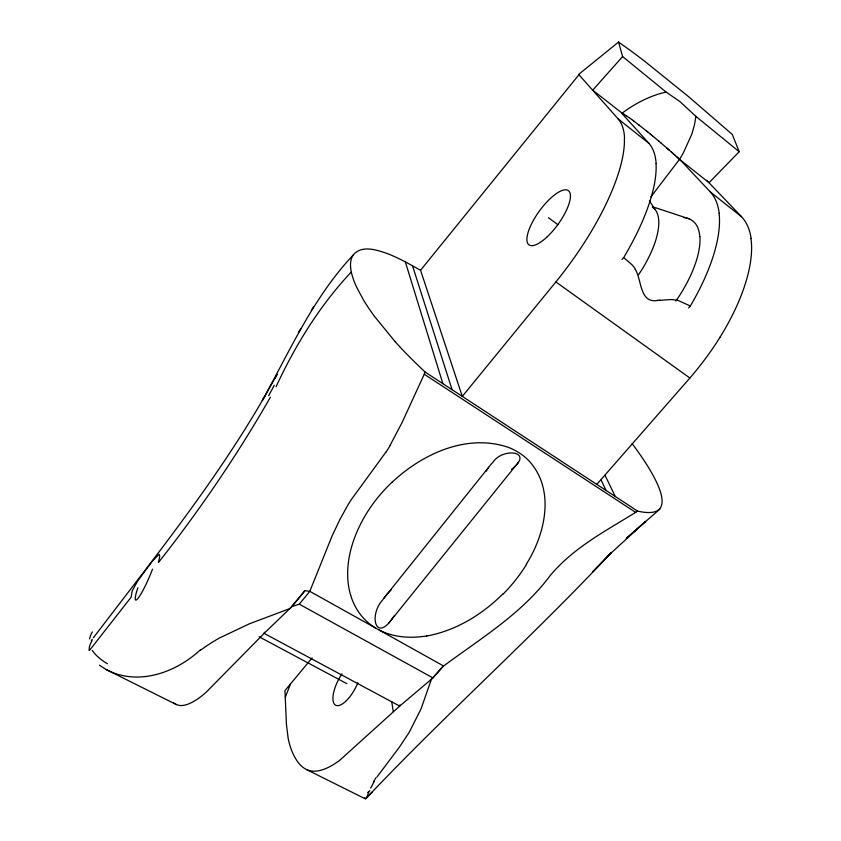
<?xml version="1.0" encoding="UTF-8"?>
<svg xmlns="http://www.w3.org/2000/svg" width="841" height="841" viewBox="0 0 841 841"><rect width="100%" height="100%" fill="white"/><g stroke="black" fill="none" stroke-linecap="round" stroke-linejoin="round"><path stroke-width="1.26" d="M656.138 163.617L655.991 161.735A151.191 54.886 -54.3 0 0 648.905 143.369L618.177 118.949L578.65 74.407L618.534 42.05L622.603 56.547L666.146 92.09L680.19 101.793L695.875 116.352L694.55 124.636L691.775 134.276L683.323 152.904A153.262 143.485 -23.3 0 1 679.549 159.359L671.36 151.979M399.948 704.958L399.706 706.093L339.869 760.169A97.367 38.244 -62 0 1 334.455 763.954A101.772 39.926 -62 0 1 313.661 771.186A98.25 38.539 -62 0 1 310.823 770.924C303.937 769.746 298.828 764.248 295.485 758.445M264.442 632.243L264.106 633.378L206.129 692.259A101.477 30.612 -60.9 0 1 201.02 696.485A106.05 31.947 -60.8 0 1 182.266 705.515A102.381 30.844 -60.9 0 1 179.858 705.515L176.473 704.632L106.008 669.457L99.469 665.21M290.523 683.922L285.309 697.2M368.831 792.275C367.654 793.61 366.834 800.79 364.51 797.888M394.934 341.446A149.687 35.721 39.3 0 0 425.231 372.121L401.966 422.771L390.15 445.257M370.702 788.091L374.256 781.352M274.692 378.618L277.183 374.245L262.36 400.484C290.029 350.55 313.346 297.325 353.02 255.265M276.079 386.681C295.454 345.02 319.706 305.567 351.307 272.011A237.929 54.854 39.9 0 1 353.535 254.613M270.371 397.278C237.267 455.076 199.664 510.266 158.423 562.555L159.779 556.29L159.17 554.261L152.568 560.821L137.745 580.9L132.174 590.918L131.196 597.11L89.451 650.482M485.982 471.412L488.621 467.333A68.867 55.17 29.4 0 1 493.047 462.182C502.487 447.359 535.139 450.86 511.591 469.341M298.418 332.584L300.731 328.652M526.287 564.248C545.357 534.014 555.754 489.178 528.474 460.353A65.251 56.189 -17.8 0 0 508.532 447.433C467.007 433.094 422.235 453.898 392.011 482.335M311.296 310.539L313.493 306.828M91.301 640.842L92.258 639.297M624.085 256.894L624.222 256.673A139.722 50.786 -54.1 0 0 656.033 163.711M264.904 396.027C215.622 481.956 153.209 559.128 93.404 637.751M393.903 616.075C376.369 644.206 367.927 616.022 382.739 599.833A65.062 63.979 -79.4 0 1 387.365 593.841L391.496 589.499M720.201 336.999L716.29 343.117A145.43 63.254 -53.3 0 1 689.883 377.987M385.777 452.29L351.643 499.134A197.351 171.722 -19.3 0 0 347.974 504.873L339.848 519.591L332.058 536.022L309.814 591.339L299.301 604.164L291.911 606.603L264.106 633.378L399.706 706.093L432.957 677.92L443.48 665.925L309.814 591.339L304.968 590.655L289.882 608.59L249.388 623.801L219.112 638.172A272.547 232.705 51.9 0 0 200.41 650.293M376.926 777.042L399.244 747.386L409.104 732.532L421.078 708.837L431.391 679.276L443.48 665.925M425.22 372.121L637.678 511.139C690.545 522.892 642.661 457.609 632.096 443.585M650.871 196.91L679.517 159.327L679.086 158.928M596.805 484.395L689.893 378.008L555.88 281.945L462.298 396.384L420.553 270.266L579.05 74.597M383.832 598.277L488.621 467.333M388.542 623.36L518.392 462.35M353.504 254.581C362.524 244.5 378.019 250.313 388.721 254.119A125.309 28.436 38.9 0 1 405.341 261.877M622.603 56.547L592.726 90.176L622.697 113.609M291.911 606.603L304.968 590.655M312.095 657.946L284.962 690.608L286.424 724.217L288.158 738.366A210.376 84.068 -60.1 0 0 295.517 758.393M621.941 259.501L623.696 257.556L631.917 264.694A28.331 25.377 -77.2 0 1 635.397 269.299M688.6 307.932L690.398 306.029L677.562 300.205L671.318 299.533L659.828 300.321M679.549 159.359L709.037 182.697L739.207 151.737L732.301 134.465L689.021 97.03L645.615 62.003A270.035 64.326 44.6 0 0 628.532 49.156L618.534 42.05M366.298 798.162C445.772 713.988 532.469 637.015 611.47 552.432L592.695 571.838L609.956 554.103L645.562 521.399L626.282 538.45L659.912 509.057M372.279 792.012L365.509 798.95L306.713 769.652M502.76 594.019C485.015 611.754 463.317 625.935 439.139 633.063A96.494 83.69 -19.8 0 1 426.797 636.017M443.144 666.345C480.61 638.54 521.578 613.888 549.909 575.927C573.415 547.428 606.855 530.303 637.678 511.139M200.19 650.009C175.464 672.842 137.693 686.382 106.008 669.457M666.146 92.09C650.125 95.454 634.061 104.084 621.93 113.314M426.776 635.901C414.476 637.962 401.651 637.825 389.646 634.23A66.019 57.104 -19.9 0 1 379.102 630.014M657.557 300.468C639.433 303.612 641.83 279.643 635.291 269.372M653.005 206.907L689.168 218.839M622.372 113.451L623.202 113.861M176.473 704.632L173.614 702.834M623.17 113.829L624.001 114.313M259.123 636.784L346.891 683.68M420.553 270.266L405.32 261.845L442.871 383.664M299.301 604.164L432.957 677.92M623.969 114.281L626.629 115.974M424.221 374.213L635.659 512.369M626.608 115.942L628.984 117.572M629.32 117.803L631.728 119.538M632.117 119.811L633.462 120.81M548.406 217.693L557.877 224.684M633.441 120.778L634.387 121.493M634.356 121.461L646.708 131.112M579.007 74.555L579.554 74.986M638.603 124.689L639.139 125.109M751.108 238.35L750.792 236.395A146.155 63.916 -53.5 0 0 741.499 216.726L710.403 192.021L679.612 159.285M646.435 130.891L647.665 131.89M647.328 131.606L649.809 133.635M695.875 116.352L739.207 151.737M649.525 133.414L651.68 135.17M651.397 134.949L653.257 136.494M653.236 136.463L654.508 137.525M654.477 137.493L658.808 141.151M658.776 141.109L661.226 143.201M661.194 143.159L667.596 148.678M666.997 148.163L671.917 152.473M668.111 149.13L669.215 150.097M672.401 152.904L673.42 153.808M674.429 154.702L675.407 155.585M676.364 156.447L677.289 157.288M677.751 157.709L678.645 158.529M706.598 180.279L741.541 216.684M621.667 113.199L648.947 143.317M394.955 341.457L374.623 316.542A192.368 44.941 39.5 0 1 363.333 299.711L356.7 287.328A226.145 52.237 39.8 0 1 351.317 272.021M649.378 200.736L654.96 209.346M605.036 475.333L615.286 496.484M601.157 480.169L606.056 490.44M350.665 595.27C353.64 605.226 359.139 614.477 366.844 621.499A66.008 57.093 -19.8 0 0 375.654 628.069M412.489 265.693L452.069 389.688M391.696 701.562L393.262 711.581M719.202 213.236L718.939 211.301A147.848 60.962 -53.7 0 0 710.361 192.063M624.453 136.894L624.537 138.754M526.529 564.353A162.271 140.069 -19.5 0 1 503.002 594.209M391.948 482.292A155.9 135.832 -18.9 0 0 366.708 513.126C354.261 533.415 345.924 557.205 347.985 581.257A94.896 82.197 -19.7 0 0 350.655 595.27M618.135 118.991A152.873 51.732 -54.5 0 1 624.485 136.862M555.869 281.924A152.084 51.175 -54.4 0 0 582.96 244.826L587.05 238.392A141.046 47.79 -54.3 0 0 624.379 138.902M750.95 238.487A134.844 59.038 -53.2 0 1 720.148 336.989M357.898 682.734A24.189 9.44 -62.1 0 1 335.591 705.157A24.189 9.44 -62.1 0 1 341.951 673.862M390.256 445.31A205.635 185.609 -5.6 0 1 385.882 452.342M107.427 663.77A106.996 38.633 4.1 0 1 92.331 650.408M89.188 650.471A102.865 37.551 2 0 1 92.037 640.926M152.484 569.168A25.608 3.385 -66.6 0 1 138.166 598.151A25.608 3.385 -66.6 0 1 137.871 587.754M274.25 385.231A304.789 167.864 -67.3 0 1 268.626 395.701M652.332 207.086A74.544 29.172 -53.5 0 1 656.842 236.31L656.148 238.97A70.497 27.627 -53.4 0 1 646.077 262.445A67.963 26.681 -53.4 0 1 638.613 274.681M683.901 217.598A85.593 35.627 -53.1 0 1 699.796 236.605M675.933 301.015A79.212 33.062 -53.1 0 0 685.793 285.046L687.686 281.483A81.577 33.997 -53.1 0 0 697.263 257.619A84.184 35.049 -53.1 0 0 699.87 236.552M719.087 213.33A136.62 56.4 -53.5 0 1 690.387 305.935M659.796 300.142A113.703 101.971 65.6 0 1 657.536 300.279M373.393 781.972A83.942 16.62 -42.9 0 1 375.98 777.694M369.861 790.729A115.196 10.765 -54.1 0 1 367.664 792.569M89.63 638.95A121.987 47.622 7.1 0 1 92.352 631.885M546.787 237.183A33.524 11.459 -54 0 0 568.411 190.644A33.524 11.459 -54 0 0 530.829 225.388A33.524 11.459 -54 0 0 546.787 237.183"/></g></svg>
